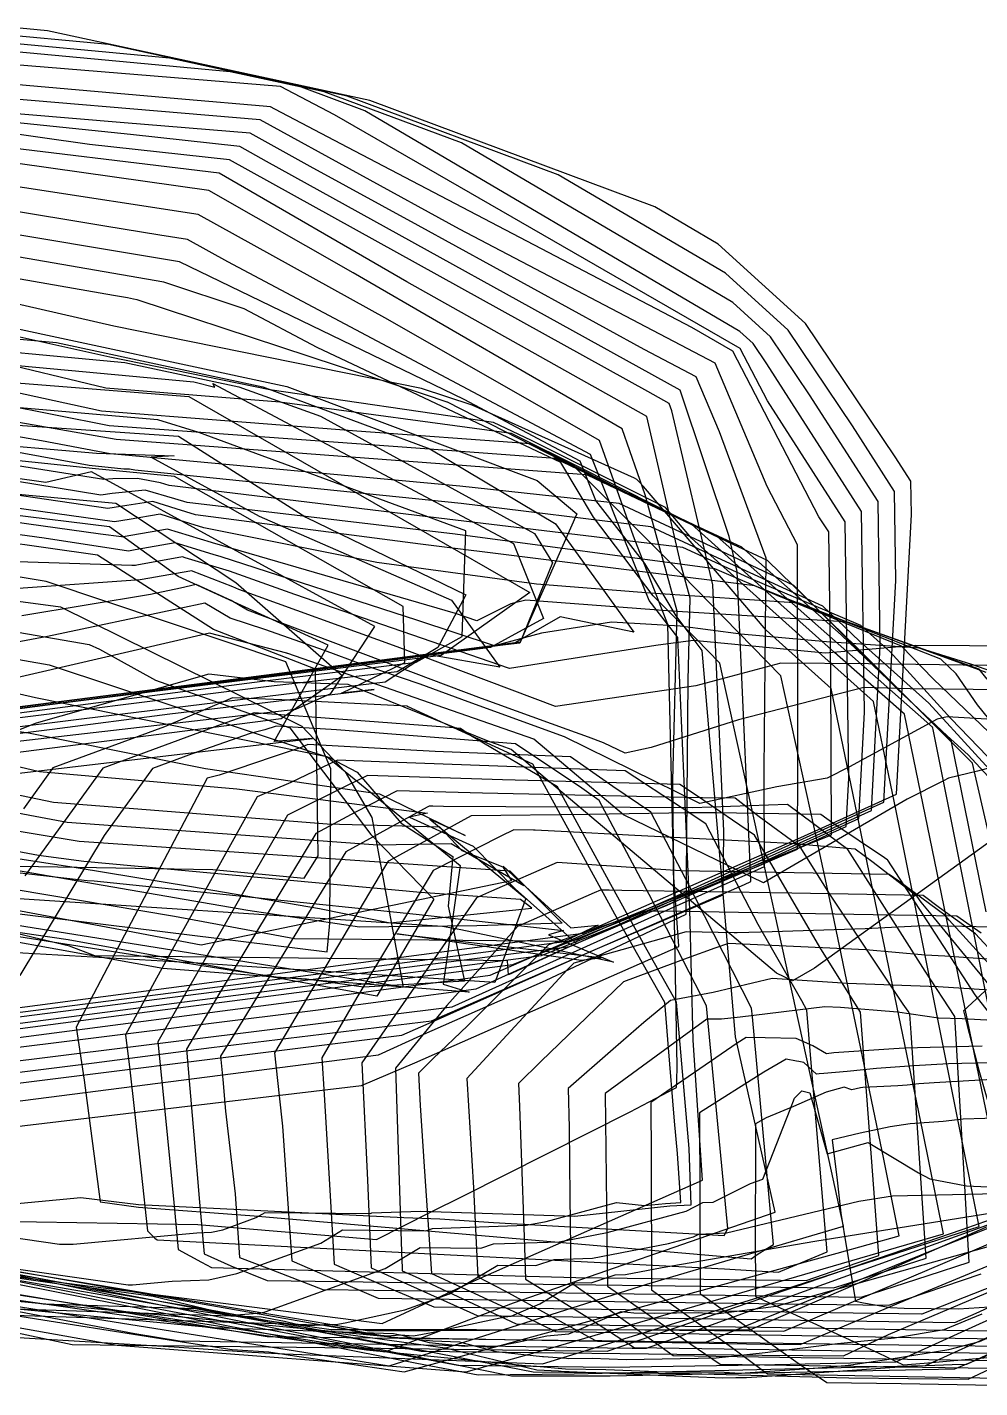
# Model space of a CAD drawing. Extents: x 0 to 174, y 0 to 36.
# Drawn here: x 111.51 to 135.72, y 0.19 to 34.74 of the extents above; entities that cross this region are included whole.
import ezdxf

# ---------------------------------------------------------------- set-up
doc = ezdxf.new("R2010")
doc.units = 0
doc.layers.get('0').update_dxf_attribs({"color": 1, "linetype": 'CONTINUOUS'})

msp = doc.modelspace()

# ---------------------------------------------------------------- linework, layer by layer
at = {"color": 4}
for points in [[(101.889, 8.52231, 195.2), (118.327, 10.6259, 195.2), (125.481, 11.567, 195.2), (128.188, 12.7571, 195.2), (133.28, 15.0578, 195.2), (133.58, 20.6944, 195.2), (133.547, 22.953, 195.2), (132.478, 24.6171, 195.2), (130.843, 27.047, 195.2), (129.254, 28.4903, 195.2), (125, 30.9916, 195.2), (119.638, 32.9905, 195.2), (113.575, 34.3015, 195.2), (110.473, 34.5921, 195.2)], [(111.004, 9.80703, 198.4), (125.636, 11.7316, 198.4), (131.172, 14.1655, 198.4), (133.599, 15.2622, 198.4), (133.977, 22.3678, 198.4), (133.965, 23.21, 198.4), (133.566, 23.8305, 198.4), (131.286, 27.218, 198.4), (129.071, 29.2301, 198.4), (127.457, 30.179, 198.4), (120.216, 32.8784, 198.4), (112.028, 34.6489, 198.4), (111.056, 34.74, 198.4)], [(101.563, 8.36236, 192), (123.938, 11.2259, 192), (124.44, 11.2877, 192), (125.302, 11.3996, 192), (125.434, 11.4524, 192), (132.962, 14.8533, 192), (133.183, 19.0211, 192), (133.129, 22.696, 192), (131.39, 25.4036, 192), (130.399, 26.8759, 192), (129.436, 27.7505, 192), (122.542, 31.8043, 192), (119.06, 33.1026, 192), (115.122, 33.9541, 192), (109.89, 34.4442, 192)], [(103.753, 8.46464, 188.8), (124.577, 11.1709, 188.8), (127.768, 12.4466, 188.8), (132.643, 14.6489, 188.8), (132.786, 17.3477, 188.8), (132.711, 22.439, 188.8), (130.302, 26.1901, 188.8), (129.956, 26.7049, 188.8), (129.619, 27.0107, 188.8), (120.085, 32.6169, 188.8), (118.481, 33.2146, 188.8), (116.669, 33.6067, 188.8), (109.307, 34.2963, 188.8)], [(100.402, 7.87228, 185.6), (113.646, 9.6157, 185.6), (123.852, 10.9421, 185.6), (130.102, 13.4409, 185.6), (132.324, 14.4445, 185.6), (132.389, 15.6744, 185.6), (132.294, 22.182, 185.6), (130.322, 25.2528, 185.6), (129.628, 26.5819, 185.6), (119.321, 32.5169, 185.6), (117.95, 33.2345, 185.6), (110.172, 33.8653, 185.6)], [(110.897, 9.03622, 182.4), (118.549, 10.0349, 182.4), (123.27, 10.6659, 182.4), (125.68, 11.7147, 182.4), (130.598, 13.6908, 182.4), (131.947, 14.2315, 182.4), (131.929, 18.3173, 182.4), (131.876, 21.925, 182.4), (131.628, 22.3108, 182.4), (129.436, 26.5146, 182.4), (128.396, 27.1131, 182.4), (119.659, 31.6887, 182.4), (117.804, 32.6612, 182.4), (117.693, 32.7223, 182.4), (117.507, 32.7381, 182.4), (115.535, 32.9083, 182.4), (108.488, 33.5202, 182.4)], [(74.1738, 11.1172, 166.4), (85.758, 6.28661, 166.4), (87.6983, 5.44769, 166.4), (94.6303, 5.49238, 166.4), (95.9919, 5.50206, 166.4), (107.371, 6.9689, 166.4), (120.434, 8.64447, 166.4), (121.508, 9.14054, 166.4), (124.684, 10.5317, 166.4), (128.256, 12.2153, 166.4), (128.305, 18.1632, 166.4), (128.356, 20.2441, 166.4), (128.138, 21.0399, 166.4), (127.254, 24.8513, 166.4), (121.156, 28.2702, 166.4), (116.39, 31.036, 166.4), (109.795, 31.8315, 166.4), (106.528, 32.2835, 166.4), (104.601, 32.7815, 166.4), (103.041, 33.208, 166.4), (102.173, 32.8245, 166.4), (94.8428, 29.3686, 166.4), (90.2849, 27.068, 166.4), (83.3602, 23.9138, 166.4)], [(84.3457, 5.82067, 163.2), (87.443, 4.72563, 163.2), (89.7252, 4.81501, 163.2), (96.652, 5.06956, 163.2), (102.531, 5.79409, 163.2), (120.002, 7.8626, 163.2), (121.36, 8.44631, 163.2), (128.071, 11.397, 163.2), (128.07, 11.4125, 163.2), (127.939, 13.145, 163.2), (127.918, 15.608, 163.2), (128.023, 19.9081, 163.2), (127.213, 22.8674, 163.2), (126.626, 24.5445, 163.2), (119.793, 28.5051, 163.2), (116.123, 30.5935, 163.2), (109.645, 31.504, 163.2), (106.162, 32.0449, 163.2), (104.448, 32.4706, 163.2), (102.662, 32.9083, 163.2), (97.0831, 30.2498, 163.2), (94.4502, 28.8936, 163.2), (89.3531, 26.4082, 163.2), (82.6108, 23.8603, 163.2)], [(107.313, 7.99868, 176), (113.996, 8.82813, 176), (122.308, 9.86758, 176), (125.133, 11.1332, 176), (127.462, 12.1845, 176), (130.248, 13.4294, 176), (130.238, 15.877, 176), (130.285, 21.2582, 176), (129.099, 24.462, 176), (128.507, 25.8655, 176), (127.19, 26.5559, 176), (121.442, 29.7062, 176), (118.703, 31.2004, 176), (117.172, 32.0469, 176), (113.978, 32.3136, 176), (107.708, 32.8407, 176)], [(110.47, 8.73463, 179.2), (118.834, 9.78385, 179.2), (122.919, 10.323, 179.2), (125.247, 11.3826, 179.2), (131.081, 13.8672, 179.2), (131.09, 16.0531, 179.2), (131.087, 21.5974, 179.2), (130.309, 23.0746, 179.2), (128.987, 26.2053, 179.2), (122.497, 29.6086, 179.2), (117.432, 32.3846, 179.2), (108.993, 33.1011, 179.2)], [(103.518, 7.23599, 172.8), (113.212, 8.44355, 172.8), (116.19, 8.83123, 172.8), (121.783, 9.51229, 172.8), (122.906, 9.99697, 172.8), (129.018, 12.659, 172.8), (129.733, 12.9714, 172.8), (129.894, 13.0441, 172.8), (129.882, 13.487, 172.8), (129.639, 18.988, 172.8), (129.554, 20.9196, 172.8), (129.343, 21.8112, 172.8), (128.1, 25.5251, 172.8), (117.591, 31.3333, 172.8), (116.911, 31.7097, 172.8), (114.136, 32.0154, 172.8), (107.336, 32.7153, 172.8)], [(108.428, 7.56791, 169.6), (121.031, 9.14151, 169.6), (121.856, 9.5113, 169.6), (122.73, 9.8977, 169.6), (125.825, 11.2674, 169.6), (129.198, 12.712, 169.6), (129.21, 14.3226, 169.6), (128.936, 20.5817, 169.6), (127.889, 24.9976, 169.6), (127.825, 25.1887, 169.6), (127.284, 25.4876, 169.6), (116.65, 31.3729, 169.6), (113.097, 31.7643, 169.6), (106.997, 32.6257, 169.6)], [(108.661, 4.45716, 160), (115.847, 4.33667, 160), (120.385, 3.95852, 160), (121.757, 4.65318, 160), (122.593, 5.06452, 160), (126.831, 7.19506, 160), (127.633, 7.62295, 160), (128.007, 7.8162, 160), (128.018, 7.99409, 160), (128.026, 8.35294, 160), (127.924, 13.8896, 160), (127.787, 19.5728, 160), (126.918, 21.8147, 160), (126.053, 24.2462, 160), (120.671, 27.3143, 160), (115.851, 29.9865, 160), (107.019, 31.342, 160)], [(109.525, 3.22964, 156.8), (120.531, 1.82076, 156.8), (122.869, 2.90858, 156.8), (128.671, 5.46509, 156.8), (128.429, 9.01569, 156.8), (128.345, 12.3364, 156.8), (128.04, 19.2409, 156.8), (127.311, 20.1817, 156.8), (126.571, 22.023, 156.8), (125.827, 23.8881, 156.8), (116.608, 28.786, 156.8), (115.586, 29.3529, 156.8), (114.884, 29.4605, 156.8), (113.484, 29.6915, 156.8), (105.365, 31.0319, 156.8)], [(102.692, 3.3688, 147.2), (115.227, 1.39082, 147.2), (116.721, 1.16639, 147.2), (117.648, 1.10425, 147.2), (118.302, 1.00554, 147.2), (118.656, 0.954338, 147.2), (121.085, 0.592051, 147.2), (132.093, 3.60752, 147.2), (133.667, 4.04904, 147.2), (133.274, 5.99286, 147.2), (131.93, 12.4734, 147.2), (131.496, 14.4594, 147.2), (130.657, 18.2713, 147.2), (127.776, 21.2123, 147.2), (125.433, 23.5588, 147.2), (122.189, 25.217, 147.2), (122.179, 25.2223, 147.2), (121.607, 25.41, 147.2), (114.304, 27.8157, 147.2), (114.213, 27.8342, 147.2), (114.058, 27.8697, 147.2), (113.701, 27.9249, 147.2), (103.866, 29.6441, 147.2)], [(107.311, 3.17225, 153.6), (120.599, 1.10215, 153.6), (123.866, 2.34857, 153.6), (130.516, 4.65295, 153.6), (129.511, 9.09974, 153.6), (128.66, 18.9155, 153.6), (127.996, 19.7892, 153.6), (127.2, 21.1218, 153.6), (125.958, 22.7231, 153.6), (125.558, 23.7198, 153.6), (122.616, 25.2901, 153.6), (115.381, 28.7805, 153.6), (109.837, 29.7039, 153.6)], [(111.124, 2.27966, 150.4), (120.708, 0.749551, 150.4), (127.257, 2.82603, 150.4), (132.254, 4.299, 150.4), (131.832, 6.22936, 150.4), (129.113, 18.5943, 150.4), (128.507, 19.2127, 150.4), (127.418, 20.3033, 150.4), (125.901, 22.2982, 150.4), (125.073, 23.684, 150.4), (118.876, 26.606, 150.4), (117.024, 27.5925, 150.4), (114.984, 28.262, 150.4), (107.39, 29.5783, 150.4)], [(109.44, 1.57934, 140.8), (115.244, 1.23034, 140.8), (117.218, 1.09936, 140.8), (118.05, 1.05093, 140.8), (124.605, 0.800818, 140.8), (130.497, 2.60668, 140.8), (135.698, 4.29036, 140.8), (134.255, 11.55, 140.8), (133.589, 14.8374, 140.8), (133.013, 17.6201, 140.8), (128.386, 21.7687, 140.8), (127.727, 22.5416, 140.8), (124.327, 24.247, 140.8), (123.355, 24.7049, 140.8), (117.673, 25.5342, 140.8), (113.608, 26.3582, 140.8), (105.29, 28.2105, 140.8)], [(106.575, 2.55792, 144), (113.794, 1.27087, 144), (122.662, 0.597781, 144), (124.751, 1.18265, 144), (134.794, 4.10132, 144), (134.268, 6.6994, 144), (131.94, 17.9464, 144), (130.29, 19.426, 144), (127.174, 23.0814, 144), (127.046, 23.2119, 144), (127.003, 23.2552, 144), (126.943, 23.2859, 144), (122.814, 25.1436, 144), (121.531, 25.5661, 144), (113.714, 27.1489, 144), (110.014, 27.9958, 144)], [(135.875, 12.273, 131.2), (134.986, 16.6327, 131.2), (132.189, 19.3084, 131.2), (129.668, 21.5399, 131.2), (128.464, 22.0962, 131.2), (124.928, 23.7852, 131.2), (121.158, 24.0718, 131.2), (113.593, 24.6183, 131.2), (110.866, 25.1597, 131.2), (104.526, 26.5343, 131.2), (103.379, 26.9543, 131.2), (103.035, 27.0946, 131.2), (102.832, 26.9963, 131.2), (102.269, 26.7523, 131.2), (99.3649, 26.5923, 131.2), (95.7378, 26.3656, 131.2), (94.9255, 26.6967, 131.2), (94.6146, 26.8265, 131.2), (93.4638, 26.6125, 131.2), (93.3327, 26.5904, 131.2), (93.0163, 26.5273, 131.2), (92.7676, 26.4819, 131.2), (86.8035, 25.1828, 131.2), (70.7049, 22.6095, 131.2)], [(136.287, 5.25297, 137.6), (133.805, 17.2919, 137.6), (132.025, 18.8644, 137.6), (130.501, 20.2226, 137.6), (128.389, 22.12, 137.6), (125.67, 23.502, 137.6), (123.818, 24.4237, 137.6), (117.933, 25.2189, 137.6), (113.507, 25.5732, 137.6), (107.453, 27.0296, 137.6)], [(137.491, 7.50568, 128), (135.532, 16.0552, 128), (132.572, 19.0094, 128), (130.319, 21.1976, 128), (129.446, 21.606, 128), (125.765, 23.3566, 128), (125.744, 23.3661, 128), (125.742, 23.3674, 128), (125.712, 23.3696, 128), (113.771, 24.2692, 128), (111.298, 24.7021, 128), (104.319, 26.0941, 128), (103.199, 26.554, 128), (102.871, 26.7026, 128), (102.674, 26.5849, 128), (102.057, 26.2775, 128), (98.1156, 26.0428, 128), (94.6811, 25.9311, 128), (94.1484, 26.0896, 128), (93.5693, 26.3206, 128), (92.8326, 26.1608, 128), (92.3143, 26.0479, 128), (90.1845, 25.584, 128), (84.9307, 24.7442, 128)], [(136.128, 15.4902, 124.8), (135.419, 16.2674, 124.8), (134.887, 16.7424, 124.8), (133.636, 17.9266, 124.8), (130.988, 20.567, 124.8), (129.142, 21.4352, 124.8), (126.549, 22.647, 124.8), (122.507, 23.0862, 124.8), (113.904, 23.8785, 124.8), (113.617, 23.9087, 124.8), (111.877, 24.2405, 124.8), (104.144, 25.5871, 124.8), (102.752, 26.2076, 124.8), (102.686, 26.235, 124.8), (102.64, 26.2153, 124.8), (101.873, 25.7726, 124.8), (95.6444, 25.5794, 124.8), (93.6341, 25.4496, 124.8), (92.9151, 25.66, 124.8), (92.5556, 25.8265, 124.8), (91.7988, 25.6743, 124.8), (91.2862, 25.5535, 124.8), (84.3045, 24.3777, 124.8)], [(99.6143, 4.35041, 134.4), (112.013, 1.99528, 134.4), (114.243, 1.57169, 134.4), (115.382, 1.3816, 134.4), (126.253, 1.2094, 134.4), (126.883, 1.19957, 134.4), (127.248, 1.19424, 134.4), (127.918, 1.43763, 134.4), (136.972, 4.70617, 134.4), (134.528, 16.9097, 134.4), (134.522, 16.9395, 134.4), (134.517, 16.9631, 134.4), (130.449, 20.5559, 134.4), (129.032, 21.8197, 134.4), (126.993, 22.7926, 134.4), (124.301, 24.1631, 134.4), (119.89, 24.4817, 134.4), (113.401, 24.9908, 134.4), (110.243, 25.6734, 134.4)], [(136.771, 15.0041, 121.6), (134.424, 17.5784, 121.6), (132.662, 19.1518, 121.6), (131.727, 20.0362, 121.6), (129.159, 21.2115, 121.6), (127.36, 22.0556, 121.6), (122.535, 22.645, 121.6), (114.241, 23.4933, 121.6), (114.109, 23.5181, 121.6), (113.964, 23.5171, 121.6), (113.083, 23.6094, 121.6), (108.925, 24.3703, 121.6)], [(136.379, 15.7365, 118.4), (134.983, 17.185, 118.4), (133.429, 18.8895, 118.4), (132.694, 19.5458, 118.4), (129.843, 20.7618, 118.4), (128.172, 21.5273, 118.4), (122.181, 22.2516, 118.4), (115.115, 23.1068, 118.4), (114.899, 23.1691, 118.4), (114.316, 23.2782, 118.4), (113.685, 23.2738, 118.4), (113.455, 23.2524, 118.4), (109.009, 23.9553, 118.4)], [(135.877, 18.3581, 105.6), (132.389, 19.6271, 105.6), (132.342, 19.6333, 105.6), (132.269, 19.6376, 105.6), (127.889, 19.9148, 105.6), (124.181, 20.1874, 105.6), (123.797, 20.0947, 105.6), (122.934, 19.6695, 105.6), (122.391, 19.8485, 105.6), (116.22, 21.6438, 105.6), (116.195, 21.6515, 105.6), (115.078, 21.991, 105.6), (113.949, 21.8025, 105.6), (113.907, 21.7952, 105.6), (113.371, 21.8685, 105.6), (103.11, 23.3009, 105.6)], [(135.954, 16.8307, 115.2), (134.527, 18.1896, 115.2), (133.726, 19.0209, 115.2), (130.565, 20.3083, 115.2), (128.983, 20.9866, 115.2), (122.386, 21.8673, 115.2), (115.576, 22.6677, 115.2), (115.265, 22.7676, 115.2), (114.507, 22.9857, 115.2), (113.665, 22.9033, 115.2), (113.381, 22.8595, 115.2), (111.215, 23.2162, 115.2)], [(135.901, 18.184, 108.8), (135.699, 18.4347, 108.8), (132.283, 19.6614, 108.8), (131.122, 20.1166, 108.8), (127.34, 20.3718, 108.8), (124.451, 20.5983, 108.8), (120.397, 21.1432, 108.8), (116.002, 22.025, 108.8), (115.286, 22.2467, 108.8), (114.89, 22.3712, 108.8), (114.099, 22.2435, 108.8), (113.73, 22.1832, 108.8), (108.2, 22.9467, 108.8)], [(137.196, 15.6273, 112), (135.659, 17.5351, 112), (135.111, 18.3232, 112), (134.723, 18.6929, 112), (131.245, 20.0515, 112), (130.002, 20.555, 112), (121.507, 21.6091, 112), (115.788, 22.3542, 112), (115.299, 22.5077, 112), (114.699, 22.7, 112), (114.043, 22.5985, 112), (113.555, 22.5189, 112), (109.509, 23.1112, 112)], [(135.892, 18.5351, 96), (132.89, 18.5756, 96), (130.66, 18.592, 96), (128.504, 18.015, 96), (124.936, 17.488, 96), (120.907, 19.0039, 96), (116.886, 20.4592, 96), (116.733, 20.5281, 96), (115.681, 20.9339, 96), (115.645, 20.9262, 96), (114.435, 20.7183, 96), (114.38, 20.7113, 96), (111.287, 20.4893, 96), (104.148, 21.7931, 96), (102.56, 22.161, 96), (101.491, 22.4767, 96), (101.37, 22.5157, 96), (100.392, 22.1897, 96), (100.214, 22.1321, 96), (91.2163, 21.4335, 96), (90.5874, 21.387, 96), (90.461, 21.3779, 96), (87.4724, 21.2105, 96), (84.2463, 20.9464, 96)], [(138.153, 17.6343, 102.4), (135.517, 18.5581, 102.4), (134.181, 18.9701, 102.4), (131.822, 19.1313, 102.4), (129.645, 19.3291, 102.4), (128.104, 19.5315, 102.4), (126.358, 19.6336, 102.4), (124.576, 19.3515, 102.4), (123.388, 19.0277, 102.4), (121.412, 19.6868, 102.4), (116.436, 21.294, 102.4), (116.239, 21.352, 102.4), (115.267, 21.6429, 102.4), (114.257, 21.4696, 102.4), (114.083, 21.4377, 102.4), (111.941, 21.7626, 102.4), (110.448, 21.9717, 102.4)], [(136.886, 19.0115, 99.2), (135.456, 19.0308, 99.2), (134.07, 19.041, 99.2), (131.784, 18.8434, 99.2), (128.429, 19.1674, 99.2), (127.48, 19.0421, 99.2), (123.765, 18.4594, 99.2), (118.308, 20.339, 99.2), (116.654, 20.9301, 99.2), (115.525, 21.2689, 99.2), (115.458, 21.2942, 99.2), (114.294, 21.0804, 99.2), (114.259, 21.0744, 99.2), (114.169, 21.0684, 99.2), (111.261, 21.1673, 99.2)], [(80.4456, 15.0114, 150.4), (87.1763, 16.4962, 150.4), (91.1949, 17.1725, 150.4), (95.0971, 18.2699, 150.4), (101.037, 20.6901, 150.4), (102.524, 20.9517, 150.4), (102.582, 20.9475, 150.4), (105.73, 20.3347, 150.4), (113.088, 19.0638, 150.4), (113.348, 18.9504, 150.4), (114.774, 18.1578, 150.4), (118.184, 16.9464, 150.4), (120.243, 14.244, 150.4), (121.839, 12.5995, 150.4), (120.39, 10.1357, 150.4), (112.551, 11.5621, 150.4), (104.769, 12.7018, 150.4), (99.0743, 13.5089, 150.4), (94.3907, 12.8023, 150.4), (90.9267, 12.1639, 150.4), (83.3778, 10.7682, 150.4)], [(83.3963, 15.8062, 147.2), (85.6307, 16.3134, 147.2), (90.1721, 17.6811, 147.2), (101.576, 20.5227, 147.2), (101.943, 20.2863, 147.2), (102.315, 20.2579, 147.2), (112.069, 18.5524, 147.2), (118.632, 16.3739, 147.2), (119.184, 16.1925, 147.2), (119.891, 15.8265, 147.2), (121.009, 14.5259, 147.2), (122.324, 13.6816, 147.2), (122.204, 12.4193, 147.2), (122.62, 10.5176, 147.2), (120.054, 10.3645, 147.2), (119.701, 10.4156, 147.2), (118.61, 10.5688, 147.2), (117.84, 10.6138, 147.2), (116.703, 10.7892, 147.2), (104.175, 12.766, 147.2), (103.27, 12.9088, 147.2), (98.2637, 13.3553, 147.2), (86.0397, 11.3129, 147.2), (76.3168, 9.83694, 147.2)], [(137.39, 16.3176, 86.4), (135.653, 15.8503, 86.4), (134.924, 15.6718, 86.4), (134.792, 15.5999, 86.4), (133.869, 15.1357, 86.4), (130.223, 13.0107, 86.4), (126.664, 14.7407, 86.4), (124.382, 16.6651, 86.4), (118.133, 18.8353, 86.4), (118.119, 18.8402, 86.4), (118.107, 18.8418, 86.4), (116.145, 19.3516, 86.4), (110.752, 18.1113, 86.4), (110.16, 17.9431, 86.4), (108.957, 18.3484, 86.4), (101.959, 20.4874, 86.4), (101.343, 20.4398, 86.4), (100.557, 20.2812, 86.4), (99.6072, 20.1617, 86.4), (92.502, 18.7922, 86.4), (89.5081, 18.0792, 86.4), (87.2632, 18.5791, 86.4), (84.9998, 18.8137, 86.4), (81.8134, 19.2039, 86.4)], [(142.587, 17.7604, 92.8), (135.55, 17.9186, 92.8), (133.947, 17.9385, 92.8), (132.769, 17.9764, 92.8), (129.584, 17.1511, 92.8), (127.361, 16.4476, 92.8), (126.701, 16.3025, 92.8), (126.157, 16.5717, 92.8), (125.77, 16.7122, 92.8), (125.232, 16.9073, 92.8), (123.056, 17.6976, 92.8), (117.11, 19.9345, 92.8), (116.695, 20.1803, 92.8), (115.807, 20.5848, 92.8), (115.405, 20.4956, 92.8), (114.646, 20.3362, 92.8), (111.374, 19.7891, 92.8)], [(144.516, 16.6611, 89.6), (134.884, 17.2313, 89.6), (134.629, 17.1688, 89.6), (132.405, 15.9583, 89.6), (131.841, 15.6745, 89.6), (130.558, 15.4543, 89.6), (128.599, 15.0237, 89.6), (125.162, 16.7247, 89.6), (122.716, 17.6128, 89.6), (121.499, 18.0547, 89.6), (120.022, 18.5562, 89.6), (119.064, 18.9117, 89.6), (117.551, 19.4443, 89.6), (116.665, 19.7341, 89.6), (116.024, 20.1176, 89.6), (115.389, 19.9822, 89.6), (112.03, 19.2683, 89.6), (110.616, 19.0054, 89.6)], [(76.9173, 14.4394, 144), (85.5607, 16.0182, 144), (86.7109, 16.2466, 144), (87.7935, 16.4777, 144), (89.1996, 16.7932, 144), (91.142, 17.3135, 144), (93.8107, 18.0451, 144), (99.1306, 19.2099, 144), (101.534, 19.3202, 144), (103.625, 19.4364, 144), (107.906, 18.5939, 144), (111.725, 17.721, 144), (119.121, 16.2247, 144), (122.511, 13.4563, 144), (122.077, 10.4397, 144), (122.739, 10.2328, 144), (114.959, 10.8355, 144), (108.199, 12.0555, 144), (105.415, 12.4784, 144), (105.032, 12.581, 144), (104.269, 12.7059, 144), (99.0574, 13.5011, 144), (89.3036, 12.1716, 144), (72.2104, 9.86627, 144)], [(137.258, 14.9873, 83.2), (131.516, 10.8481, 83.2), (130.954, 10.5204, 83.2), (130.55, 10.7169, 83.2), (123.808, 16.4026, 83.2), (123.575, 16.4835, 83.2), (123.268, 16.5953, 83.2), (119.666, 18.0487, 83.2), (117.788, 18.1203, 83.2), (116.124, 18.3156, 83.2), (111.737, 17.0695, 83.2), (110.13, 16.4366, 83.2), (109.607, 16.4718, 83.2), (109.22, 16.5037, 83.2), (108.673, 16.8502, 83.2), (107.659, 17.2333, 83.2), (101.844, 19.4032, 83.2), (100.646, 19.25, 83.2), (99.2056, 19.1575, 83.2), (94.6784, 18.0549, 83.2), (89.2681, 16.2862, 83.2), (85.029, 17.3952, 83.2), (81.3806, 18.2078, 83.2)], [(79.7692, 14.6745, 140.8), (87.9, 16.1597, 140.8), (90.2181, 16.6211, 140.8), (92.5231, 17.1132, 140.8), (95.3133, 17.7355, 140.8), (99.3594, 18.1722, 140.8), (100.827, 18.3203, 140.8), (111.547, 16.8211, 140.8), (116.042, 15.9143, 140.8), (120.465, 15.275, 140.8), (122.641, 14.2143, 140.8), (121.737, 14.6275, 140.8), (124.178, 12.613, 140.8), (123.394, 10.4828, 140.8), (118.444, 10.8003, 140.8), (117.841, 10.8368, 140.8), (115.844, 10.9691, 140.8), (110.5, 11.2789, 140.8), (109.554, 11.5893, 140.8), (104.706, 12.7475, 140.8), (99.2987, 13.7453, 140.8), (88.5714, 12.5746, 140.8), (77.0712, 11.3407, 140.8)], [(107.844, 3.69652, 80), (114.075, 2.80408, 80), (114.187, 2.80179, 80), (115.197, 2.89438, 80), (116.124, 2.93601, 80), (116.838, 3.09666, 80), (118.967, 3.86629, 80), (119.525, 4.19978, 80), (121.637, 4.18042, 80), (121.812, 4.23667, 80), (124.187, 4.31789, 80), (124.698, 4.41536, 80), (126.485, 4.89657, 80), (127.196, 4.81636, 80), (127.727, 4.87401, 80), (128.121, 4.89983, 80), (128.032, 6.14334, 80), (127.957, 6.96463, 80), (127.795, 8.92851, 80), (127.734, 9.67521, 80), (127.714, 9.97356, 80), (127.39, 10.5376, 80), (126.44, 12.2192, 80), (124.355, 16.0243, 80), (121.174, 17.4946, 80), (121.172, 17.4955, 80), (121.167, 17.4958, 80), (117.982, 17.661, 80), (116.727, 17.708, 80), (114.997, 16.9775, 80), (112.163, 15.9322, 80), (111.413, 14.8945, 80)], [(105.102, 17.4342, 137.6), (111.825, 15.8382, 137.6), (116.838, 15.4005, 137.6), (121.678, 14.7791, 137.6), (121.224, 14.6796, 137.6), (122.84, 13.9465, 137.6), (123.91, 12.8633, 137.6), (125.469, 11.4734, 137.6), (123.741, 10.6779, 137.6), (123.717, 11.0344, 137.6), (120.619, 11.0755, 137.6), (113.226, 11.1558, 137.6), (112.587, 11.4042, 137.6), (102.822, 13.7359, 137.6)], [(108.895, 4.33304, 76.8), (112.329, 3.8411, 76.8), (112.679, 3.83399, 76.8), (115.82, 4.12197, 76.8), (116.192, 4.13866, 76.8), (116.478, 4.20307, 76.8), (117.331, 4.51163, 76.8), (117.555, 4.64533, 76.8), (120.237, 4.62074, 76.8), (120.268, 4.63054, 76.8), (121.5, 4.67269, 76.8), (125.423, 4.55109, 76.8), (127.837, 4.8134, 76.8), (128.382, 4.83246, 76.8), (128.329, 6.26802, 76.8), (128.012, 9.98194, 76.8), (127.26, 11.3003, 76.8), (126.342, 12.9687, 76.8), (124.981, 15.4489, 76.8), (122.776, 16.7504, 76.8), (122.519, 16.9321, 76.8), (122.239, 16.9562, 76.8), (117.278, 17.3277, 76.8), (116.441, 17.0356, 76.8), (113.428, 15.9242, 76.8), (111.454, 13.1938, 76.8)], [(111.17, 4.86619, 73.6), (112.869, 5.02194, 73.6), (114.339, 4.84629, 73.6), (121.079, 4.51632, 73.6), (121.996, 4.48261, 73.6), (123.356, 4.39041, 73.6), (129.22, 4.05581, 73.6), (129.314, 4.23559, 73.6), (128.792, 9.70855, 73.6), (128.775, 9.89101, 73.6), (127.314, 12.7146, 73.6), (126.04, 15.1041, 73.6), (125.605, 15.4173, 73.6), (123.92, 16.5421, 73.6), (119.372, 16.9025, 73.6), (117.834, 16.9926, 73.6), (117.544, 16.8943, 73.6), (117.177, 16.8031, 73.6), (115.704, 16.2893, 73.6), (114.693, 15.9162, 73.6), (113.463, 14.2153, 73.6), (111.322, 10.6623, 73.6)], [(136.087, 9.54692, 54.4), (135.595, 10.1725, 54.4), (133.377, 13.5916, 54.4), (133.366, 13.5999, 54.4), (133.33, 13.6258, 54.4), (133.293, 13.651, 54.4), (131.98, 14.5297, 54.4), (131.675, 14.7483, 54.4), (129.002, 14.7912, 54.4), (128.775, 14.7948, 54.4), (128.313, 14.7876, 54.4), (125.8, 14.7483, 54.4), (122.791, 14.7124, 54.4), (120.706, 13.5736, 54.4), (120.7, 13.57, 54.4), (120.686, 13.5629, 54.4), (120.682, 13.5604, 54.4), (120.615, 13.4511, 54.4), (117.795, 8.69777, 54.4), (117.915, 7.60193, 54.4), (117.996, 6.83607, 54.4), (118.161, 4.49972, 54.4), (118.232, 3.41065, 54.4), (119.718, 2.77309, 54.4), (120.431, 2.46619, 54.4), (129.437, 2.34342, 54.4), (133.408, 2.28708, 54.4), (135.746, 3.08279, 54.4)], [(136.42, 9.85777, 51.2), (134.565, 12.1177, 51.2), (134.225, 12.5261, 51.2), (134.123, 12.6657, 51.2), (133.004, 13.5259, 51.2), (132.551, 13.8681, 51.2), (130.89, 14.0116, 51.2), (130.233, 14.0449, 51.2), (126.792, 14.2196, 51.2), (125.24, 14.306, 51.2), (124.415, 14.352, 51.2), (124.372, 14.3526, 51.2), (123.872, 14.3607, 51.2), (123.547, 14.1943, 51.2), (121.828, 13.3232, 51.2), (119.882, 10.0997, 51.2), (118.993, 8.57065, 51.2), (119.054, 7.63592, 51.2), (119.165, 5.78203, 51.2), (119.258, 4.20284, 51.2), (119.306, 3.32577, 51.2), (120.817, 2.67749, 51.2), (121.844, 2.24556, 51.2), (126.714, 2.17515, 51.2), (134.233, 2.06647, 51.2), (134.248, 2.07178, 51.2), (137.153, 3.21422, 51.2)], [(136.141, 11.1465, 44.8), (135.609, 11.7206, 44.8), (134.695, 12.3821, 44.8), (134.275, 12.6951, 44.8), (130.937, 12.7487, 44.8), (126.617, 12.818, 44.8), (126.298, 12.8232, 44.8), (126.076, 12.8267, 44.8), (125.92, 12.7562, 44.8), (123.97, 11.9069, 44.8), (122.176, 9.90185, 44.8), (120.87, 8.30826, 44.8), (121.033, 3.38628, 44.8), (121.037, 3.2753, 44.8), (121.04, 3.16446, 44.8), (121.366, 3.01277, 44.8), (123.938, 1.81903, 44.8), (126.309, 1.78234, 44.8), (130.154, 1.72972, 44.8), (135.929, 1.63554, 44.8)], [(135.753, 11.731, 41.6), (135.134, 12.1684, 41.6), (133.006, 12.2026, 41.6), (129.583, 12.2575, 41.6), (128.12, 12.281, 41.6), (127.166, 12.2963, 41.6), (126.556, 12.0553, 41.6), (124.757, 11.4391, 41.6), (122.7, 9.38571, 41.6), (121.829, 8.54928, 41.6), (121.451, 8.17803, 41.6), (121.496, 7.35656, 41.6), (121.599, 5.80941, 41.6), (121.783, 3.08921, 41.6), (122.756, 2.64854, 41.6), (123.449, 2.32122, 41.6), (124.192, 1.98439, 41.6), (124.935, 1.61632, 41.6), (131.721, 1.50783, 41.6), (133.966, 1.47111, 41.6), (136.777, 1.42593, 41.6)], [(135.981, 11.8914, 38.4), (135.275, 11.9027, 38.4), (134.838, 11.9097, 38.4), (134.293, 11.9185, 38.4), (133.97, 11.9029, 38.4), (132.799, 11.8465, 38.4), (130.438, 11.7729, 38.4), (129.55, 11.7452, 38.4), (129.473, 11.7464, 38.4), (128.256, 11.766, 38.4), (125.773, 11.0775, 38.4), (125.399, 10.9736, 38.4), (125.234, 10.8024, 38.4), (122.682, 8.04787, 38.4), (122.849, 5.26583, 38.4), (122.961, 3.00417, 38.4), (123.645, 2.65557, 38.4), (125.932, 1.39758, 38.4), (126.115, 1.39466, 38.4), (126.607, 1.38646, 38.4), (134.246, 1.2689, 38.4), (137.625, 1.22789, 38.4)], [(136.857, 11.0101, 35.2), (134.829, 11.1476, 35.2), (134.329, 11.1744, 35.2), (132.818, 11.3101, 35.2), (129.334, 11.4736, 35.2), (128.981, 11.3571, 35.2), (128.281, 11.1029, 35.2), (126.666, 10.4989, 35.2), (124.561, 8.47804, 35.2), (123.994, 7.91894, 35.2), (124.021, 7.33039, 35.2), (124.062, 6.13787, 35.2), (124.141, 4.02019, 35.2), (124.17, 2.94703, 35.2), (125.708, 2.00997, 35.2), (126.929, 1.21513, 35.2), (130.935, 1.15065, 35.2), (138.472, 1.03013, 35.2)], [(137.4, 10.1964, 32), (134.656, 10.3724, 32), (132.35, 10.454, 32), (130.436, 10.5816, 32), (128.939, 10.2265, 32), (127.855, 10.0239, 32), (127.178, 9.46765, 32), (126.403, 8.78711, 32), (125.26, 7.78932, 32), (125.28, 6.79436, 32), (125.3, 5.03376, 32), (125.314, 3.75159, 32), (125.317, 2.87064, 32), (126.856, 1.7848, 32), (127.926, 1.01021, 32), (137.674, 0.854238, 32)], [(135.846, 10.2636, 80), (135.303, 9.76121, 80), (135.397, 9.38769, 80), (135.695, 8.25519, 80), (136.058, 6.99067, 80)], [(136.987, 9.46762, 28.8), (135.27, 9.56071, 28.8), (134.669, 9.57928, 28.8), (133.625, 9.73043, 28.8), (132.174, 9.84746, 28.8), (131.778, 9.86669, 28.8), (129.627, 9.59803, 28.8), (129.15, 9.54792, 28.8), (128.783, 9.5538, 28.8), (127.837, 8.86806, 28.8), (126.2, 7.66411, 28.8), (126.239, 4.11223, 28.8), (126.249, 3.34205, 28.8), (126.255, 2.76999, 28.8), (128.376, 1.29569, 28.8), (129.114, 0.792953, 28.8), (131.928, 0.752528, 28.8), (139.492, 0.638128, 28.8)], [(135.775, 8.86875, 25.6), (135.435, 8.85417, 25.6), (133.805, 8.81203, 25.6), (133.534, 8.79603, 25.6), (132.005, 8.69388, 25.6), (131.823, 8.67381, 25.6), (131.471, 8.87231, 25.6), (131.053, 9.06225, 25.6), (130.262, 9.07491, 25.6), (129.782, 9.08239, 25.6), (129.554, 8.93758, 25.6), (127.355, 7.43496, 25.6), (127.362, 6.02265, 25.6), (127.373, 2.67607, 25.6), (129.404, 1.21854, 25.6), (130.323, 0.545415, 25.6), (135.209, 0.455152, 25.6), (140.774, 0.359691, 25.6)], [(135.941, 8.44403, 22.4), (134.917, 8.41756, 22.4), (134.043, 8.36599, 22.4), (133.087, 8.30213, 22.4), (132.345, 8.21988, 22.4), (131.751, 8.17054, 22.4), (131.632, 8.16529, 22.4), (131.569, 8.1553, 22.4), (131.247, 8.44958, 22.4), (131.116, 8.47922, 22.4), (131.056, 8.48799, 22.4), (130.799, 8.53256, 22.4), (130.231, 8.20331, 22.4), (128.589, 7.17489, 22.4), (128.608, 2.9035, 22.4), (128.611, 2.58071, 22.4), (128.725, 2.49694, 22.4), (129.521, 1.93426, 22.4), (131.184, 0.75328, 22.4), (131.826, 0.326886, 22.4), (133.717, 0.295963, 22.4), (139.868, 0.190791, 22.4)], [(136.029, 8.02309, 19.2), (134.552, 7.93596, 19.2), (134.169, 7.91038, 19.2), (133.872, 7.87744, 19.2), (133.634, 7.85768, 19.2), (132.745, 7.81834, 19.2), (132.682, 7.80854, 19.2), (132.467, 7.75479, 19.2), (132.268, 7.8276, 19.2), (131.813, 7.7007, 19.2), (130.985, 7.32984, 19.2), (130.287, 7.04604, 19.2), (130.013, 6.88933, 19.2), (130.012, 6.01768, 19.2), (130.009, 4.19314, 19.2), (130.013, 2.50722, 19.2), (133.131, 1.07709, 19.2), (133.767, 0.772085, 19.2), (134.305, 0.819916, 19.2), (141.307, 1.44512, 19.2)], [(106.793, 3.06, 83.2), (111.913, 2.32668, 83.2), (115.784, 2.20174, 83.2), (116.56, 2.06428, 83.2), (116.628, 2.04612, 83.2), (116.715, 2.03682, 83.2), (117.362, 2.08404, 83.2), (117.38, 2.08259, 83.2), (117.404, 2.0871, 83.2), (117.557, 2.12014, 83.2), (120.603, 3.22095, 83.2), (121.495, 3.75423, 83.2), (123.037, 3.74009, 83.2), (123.357, 3.84279, 83.2), (125.029, 3.89997, 83.2), (126.25, 4.13316, 83.2), (128.255, 4.67287, 83.2), (128.681, 4.8943, 83.2), (128.937, 4.90516, 83.2), (129.885, 5.37775, 83.2), (130.201, 5.49147, 83.2), (130.896, 7.25947, 83.2), (131.011, 7.54698, 83.2), (131.193, 7.72913, 83.2), (131.398, 7.68444, 83.2), (131.838, 6.13558, 83.2), (132.881, 6.42263, 83.2), (134.16, 5.65178, 83.2), (134.445, 5.49916, 83.2), (135.38, 5.31803, 83.2), (142.789, 4.9679, 83.2)], [(52.7881, 6.1192, 115.2), (59.3457, 5.98493, 115.2), (62.7679, 5.74432, 115.2), (80.5392, 5.54559, 115.2), (82.2789, 5.53851, 115.2), (82.8813, 5.53631, 115.2), (84.2238, 5.59481, 115.2), (93.4404, 5.07195, 115.2), (95.7788, 4.8697, 115.2), (98.3579, 4.53327, 115.2), (103.598, 4.38652, 115.2), (104.692, 4.33246, 115.2), (110.412, 3.06716, 115.2), (113.894, 2.37599, 115.2), (122.451, 0.761479, 115.2), (126.272, 0.717859, 115.2), (130.129, 0.777793, 115.2), (133.581, 0.845946, 115.2), (138.002, 2.85352, 115.2)], [(51.1363, 2.63399, 128), (61.1958, 3.12263, 128), (73.4674, 3.73915, 128), (98.2152, 5.04589, 128), (98.9414, 5.02539, 128), (99.4052, 5.0027, 128), (99.7626, 4.90987, 128), (115.436, 2.20066, 128), (119.235, 1.67111, 128), (122.929, 1.6726, 128), (129.87, 1.66373, 128), (132.309, 2.70876, 128), (138.037, 5.21704, 128)], [(53.7326, 3.95315, 121.6), (64.3183, 4.39344, 121.6), (73.7038, 4.60223, 121.6), (81.3791, 5.05343, 121.6), (85.4766, 5.39065, 121.6), (91.4858, 5.2533, 121.6), (94.6508, 5.01558, 121.6), (96.5692, 4.94429, 121.6), (97.7133, 4.92101, 121.6), (98.2037, 4.93234, 121.6), (98.6771, 4.94331, 121.6), (99.6065, 4.7949, 121.6), (101.658, 4.6972, 121.6), (102.695, 4.64942, 121.6), (120.25, 1.57028, 121.6), (120.591, 1.51031, 121.6), (120.798, 1.46734, 121.6), (130.261, 1.2999, 121.6), (131.149, 1.28814, 121.6), (134.415, 2.65948, 121.6), (139.133, 4.62002, 121.6)], [(56.5937, 3.52894, 124.8), (72.4051, 4.63028, 124.8), (87.2206, 5.49529, 124.8), (91.2236, 5.34655, 124.8), (95.12, 5.26727, 124.8), (96.7902, 5.30583, 124.8), (98.4025, 5.34319, 124.8), (98.9927, 5.24895, 124.8), (100.545, 4.84571, 124.8), (104.8, 4.11028, 124.8), (106.544, 3.86717, 124.8), (111.143, 3.16425, 124.8), (113.957, 2.69929, 124.8), (117.204, 2.14165, 124.8), (120.202, 1.64066, 124.8), (126.327, 1.67379, 124.8), (130.732, 1.63034, 124.8), (135.23, 3.5453, 124.8), (138.59, 4.9816, 124.8)], [(57.9891, 4.65983, 118.4), (59.8879, 4.71714, 118.4), (63.5555, 4.82911, 118.4), (75.652, 5.12313, 118.4), (84.2505, 5.47804, 118.4), (87.0438, 5.2563, 118.4), (97.715, 4.67127, 118.4), (97.9801, 4.65722, 118.4), (98.7745, 4.63385, 118.4), (103.936, 4.4631, 118.4), (105.624, 4.16655, 118.4), (106.998, 3.88126, 118.4), (112.978, 2.75146, 118.4), (121.522, 1.11815, 118.4), (130.185, 1.0204, 118.4), (132.253, 1.00179, 118.4), (133.395, 1.54042, 118.4), (139.68, 4.20321, 118.4)], [(51.0001, 2.0221, 131.2), (76.1583, 3.35898, 131.2), (94.171, 4.27548, 131.2), (99.6195, 4.53865, 131.2), (113.564, 2.18045, 131.2), (117.608, 1.49542, 131.2), (125.002, 1.39843, 131.2), (128.729, 1.34093, 131.2), (134.54, 3.69487, 131.2), (137.458, 4.85239, 131.2)], [(106.232, 2.35341, 86.4), (117.461, 1.99098, 86.4), (118.051, 1.88646, 86.4), (118.328, 1.81207, 86.4), (118.687, 1.77395, 86.4), (119.179, 1.8099, 86.4), (119.351, 1.79563, 86.4), (119.593, 1.84011, 86.4), (121.106, 2.16637, 86.4), (122.239, 2.57562, 86.4), (123.465, 3.30868, 86.4), (124.438, 3.29976, 86.4), (124.901, 3.44892, 86.4), (125.87, 3.48204, 86.4), (127.803, 3.85097, 86.4), (128.438, 4.0219, 86.4), (128.573, 4.09202, 86.4), (129.275, 4.1218, 86.4), (132.642, 4.93031, 86.4), (133.5, 5.06217, 86.4), (136.168, 5.12356, 86.4)], [(58.3476, 1.69347, 137.6), (61.5628, 1.90122, 137.6), (95.5298, 4.08457, 137.6), (99.0675, 4.302, 137.6), (99.3499, 4.32259, 137.6), (99.6067, 4.34455, 137.6), (99.9226, 4.27019, 137.6), (100.529, 4.12652, 137.6), (110.34, 1.78402, 137.6), (112.656, 1.29308, 137.6), (120.495, 1.19708, 137.6), (123.586, 1.15603, 137.6), (126.243, 1.12075, 137.6), (135.269, 4.21424, 137.6), (136.418, 4.61418, 137.6)], [(110.632, 2.05476, 89.6), (119.137, 1.78023, 89.6), (119.542, 1.70865, 89.6), (120.028, 1.57801, 89.6), (120.658, 1.51107, 89.6), (120.996, 1.53576, 89.6), (121.322, 1.50867, 89.6), (121.781, 1.59313, 89.6), (123.644, 1.99466, 89.6), (123.806, 2.01045, 89.6), (123.882, 2.04123, 89.6), (124.532, 2.32337, 89.6), (125.435, 2.86312, 89.6), (125.838, 2.85943, 89.6), (126.446, 3.05504, 89.6), (126.712, 3.06412, 89.6), (127.646, 3.24249, 89.6), (131.523, 3.91501, 89.6), (136.23, 4.66821, 89.6)], [(103.035, 4.15799, 102.4), (112.319, 2.83375, 102.4), (116.164, 2.16919, 102.4), (118.407, 1.75457, 102.4), (119.36, 1.58282, 102.4), (122.134, 1.20349, 102.4), (124.461, 0.643231, 102.4), (125.006, 0.61938, 102.4), (125.079, 0.61394, 102.4), (129.189, 0.447681, 102.4), (129.513, 0.451649, 102.4), (129.785, 0.45195, 102.4), (130.436, 0.495335, 102.4), (133.916, 0.740691, 102.4), (135.01, 0.778925, 102.4), (135.388, 0.788862, 102.4), (136.255, 1.19904, 102.4)], [(103.457, 2.9374, 92.8), (116.222, 1.71769, 92.8), (120.814, 1.56947, 92.8), (121.032, 1.53083, 92.8), (121.728, 1.34395, 92.8), (122.629, 1.2482, 92.8), (122.812, 1.26162, 92.8), (123.294, 1.22171, 92.8), (123.97, 1.34615, 92.8), (124.717, 1.50703, 92.8), (125.274, 1.5615, 92.8), (125.538, 1.66768, 92.8), (126.605, 2.13116, 92.8), (126.923, 2.09472, 92.8), (127.456, 2.08483, 92.8), (128.563, 2.10153, 92.8), (129.006, 2.07179, 92.8), (130.538, 2.26694, 92.8), (137.742, 4.28227, 92.8)], [(105.363, 3.99246, 112), (121.407, 0.813187, 112), (122.973, 0.517279, 112), (125.41, 0.544625, 112), (134.332, 0.753918, 112), (136.272, 1.63585, 112)], [(102.449, 3.67893, 99.2), (120.129, 1.15713, 99.2), (124.168, 0.759616, 99.2), (124.45, 0.738295, 99.2), (125.19, 0.672293, 99.2), (126.21, 0.651438, 99.2), (127.733, 0.599041, 99.2), (129.224, 0.584964, 99.2), (129.628, 0.565762, 99.2), (131.518, 0.687996, 99.2), (131.895, 0.720382, 99.2), (132.291, 0.753152, 99.2), (132.442, 0.773152, 99.2), (133.463, 0.922567, 99.2), (134.927, 1.16185, 99.2), (135.708, 1.37032, 99.2), (136.449, 1.69528, 99.2)], [(102.309, 3.24419, 96), (121.813, 1.38061, 96), (122.491, 1.35872, 96), (122.523, 1.35301, 96), (123.429, 1.1099, 96), (124.6, 0.985329, 96), (124.629, 0.987483, 96), (125.215, 0.938883, 96), (125.255, 0.933202, 96), (125.863, 0.946376, 96), (126.73, 0.90535, 96), (129.014, 0.953973, 96), (130.258, 1.08796, 96), (132.101, 1.318, 96), (133.552, 1.45912, 96), (134.812, 1.66746, 96), (135.779, 2.07059, 96)], [(110.482, 3.20271, 108.8), (115.886, 2.09219, 108.8), (123.819, 0.495747, 108.8), (126.321, 0.49516, 108.8), (135.079, 0.675538, 108.8), (141.545, 3.33559, 108.8)], [(111.037, 3.11184, 105.6), (113.15, 2.7312, 105.6), (114.708, 2.5181, 105.6), (116.831, 2.00704, 105.6), (121.677, 1.1179, 105.6), (124.37, 0.597528, 105.6), (128.337, 0.551492, 105.6), (132.387, 0.447006, 105.6), (135.417, 0.412156, 105.6), (136.395, 0.86852, 105.6)]]:
    msp.add_polyline3d(points, dxfattribs=at)
for points in [[(124.025, 19.101, 192), (123.453, 19.0316, 192), (122.948, 18.9694, 192), (100.616, 16.1113, 192), (99.9928, 16.1134, 192), (96.447, 15.6699, 192), (93.6656, 16.9723, 192), (88.7968, 18.0477, 192), (91.714, 19.5175, 192), (91.8875, 19.84, 192), (93.4466, 20.6905, 192), (101.054, 24.9948, 192), (105.803, 27.8342, 192), (105.937, 27.3112, 192), (108.907, 26.6998, 192), (113.992, 26.2298, 192), (116.887, 25.6044, 192), (118.964, 24.8662, 192), (124.4, 21.8812, 192), (124.854, 21.1351, 192)], [(124.629, 19.7271, 188.8), (123.28, 18.9925, 188.8), (102.738, 16.3278, 188.8), (100.751, 16.0504, 188.8), (94.7434, 16.0732, 188.8), (88.7862, 18.8866, 188.8), (91.7636, 19.5472, 188.8), (94.5257, 21.0102, 188.8), (100.936, 24.6402, 188.8), (105.353, 27.5027, 188.8), (106.821, 26.7356, 188.8), (108.525, 26.4065, 188.8), (115.74, 25.7327, 188.8), (116.275, 25.5993, 188.8), (116.227, 25.6905, 188.8), (123.863, 21.6322, 188.8)], [(124.038, 19.1237, 198.4), (110.028, 17.3064, 198.4), (101.527, 16.2135, 198.4), (96.1721, 16.0289, 198.4), (96.7148, 15.6013, 198.4), (90.1397, 18.6614, 198.4), (89.6095, 17.2579, 198.4), (89.402, 18.687, 198.4), (91.9297, 20.4229, 198.4), (100.823, 25.4409, 198.4), (101.187, 25.6506, 198.4), (101.305, 25.6988, 198.4), (109.61, 27.3167, 198.4), (110.522, 27.2377, 198.4), (118.111, 25.6144, 198.4), (124.469, 23.2267, 198.4), (125.474, 22.3793, 198.4)], [(126.924, 19.376, 195.2), (125.049, 19.7713, 195.2), (123.858, 19.0782, 195.2), (117.343, 18.2473, 195.2), (101.04, 16.1598, 195.2), (98.0836, 16.0715, 195.2), (95.5601, 15.9177, 195.2), (93.7818, 16.9528, 195.2), (89.0994, 18.3674, 195.2), (90.3345, 18.4111, 195.2), (91.9086, 20.1315, 195.2), (97.1349, 23.0658, 195.2), (101.121, 25.3227, 195.2), (103.825, 26.595, 195.2), (109.27, 27.0022, 195.2), (112.252, 26.7316, 195.2), (117.499, 25.6094, 195.2), (121.742, 24.0315, 195.2), (124.954, 22.1212, 195.2), (124.937, 22.1303, 195.2)], [(114.829, 24.7666, 182.4), (107.705, 25.3855, 182.4), (105.826, 25.7828, 182.4), (103.296, 26.5903, 182.4), (100.217, 23.6473, 182.4), (99.0898, 23.0077, 182.4), (94.921, 20.7853, 182.4), (91.0183, 18.6932, 182.4), (90.863, 18.7072, 182.4), (88.9807, 17.1497, 182.4), (87.3163, 16.9671, 182.4), (91.6507, 15.7577, 182.4), (98.7377, 15.801, 182.4), (98.6818, 15.7525, 182.4), (109.869, 17.1436, 182.4), (117.482, 18.1372, 182.4), (121.396, 18.6204, 182.4), (122.562, 19.2688, 182.4), (122.656, 21.9517, 182.4), (115.867, 24.4494, 182.4)], [(91.7099, 19.2602, 185.6), (100.95, 24.3491, 185.6), (101.57, 24.6074, 185.6), (103.82, 25.644, 185.6), (107.382, 26.058, 185.6), (109.523, 25.8412, 185.6), (115.615, 25.3616, 185.6), (124.285, 20.3845, 185.6), (122.029, 18.7834, 185.6), (112.601, 17.598, 185.6), (99.5728, 15.8798, 185.6), (96.4911, 15.8954, 185.6), (94.1936, 15.5758, 185.6), (89.7247, 17.9198, 185.6), (87.3404, 17.9418, 185.6), (88.1463, 18.0917, 185.6)], [(89.0978, 17.1966, 179.2), (89.6669, 17.8044, 179.2), (96.8676, 21.5574, 179.2), (99.9542, 23.2211, 179.2), (104.846, 26.0173, 179.2), (106.342, 25.0722, 179.2), (108.29, 24.8367, 179.2), (115.355, 24.3545, 179.2), (118.586, 22.2945, 179.2), (122.657, 20.3298, 179.2), (121.944, 18.9906, 179.2), (120.913, 18.371, 179.2), (117.784, 18.0114, 179.2), (109.431, 16.9635, 179.2), (102.348, 16.0614, 179.2), (98.1649, 15.5205, 179.2), (93.4214, 15.5037, 179.2), (93.1102, 15.0237, 179.2)], [(88.0807, 16.3903, 169.6), (88.6178, 16.7329, 169.6), (84.1669, 16.3046, 169.6), (89.5963, 14.829, 169.6), (88.9116, 14.6229, 169.6), (93.9686, 14.7107, 169.6), (95.1242, 14.6763, 169.6), (107.37, 16.163, 169.6), (118.335, 17.4234, 169.6), (119.226, 17.8172, 169.6), (120.342, 19.5181, 169.6), (113.146, 23.4534, 169.6), (111.983, 23.1764, 169.6), (105.75, 24.056, 169.6), (104.993, 24.2057, 169.6), (102.436, 23.5235, 169.6), (99.0745, 21.9397, 169.6)], [(119.524, 18.272, 166.4), (117.961, 17.1787, 166.4), (106.251, 15.6791, 166.4), (94.9809, 14.2256, 166.4), (94.5727, 14.2741, 166.4), (88.4814, 14.1946, 166.4), (89.1532, 14.3857, 166.4), (86.8378, 15.6904, 166.4), (87.1988, 16.0153, 166.4), (94.0532, 19.1357, 166.4), (98.6701, 21.4646, 166.4), (102.886, 24.4274, 166.4), (104.948, 23.6449, 166.4), (108.693, 23.119, 166.4), (113.763, 22.6562, 166.4), (116.811, 20.6383, 166.4)], [(103.516, 16.0144, 176), (96.9014, 15.1511, 176), (96.1687, 15.1895, 176), (91.0799, 15.1262, 176), (87.718, 16.0671, 176), (89.3614, 17.467, 176), (93.6357, 19.625, 176), (99.736, 22.8275, 176), (102.015, 23.8073, 176), (106.604, 24.4974, 176), (113.275, 23.9269, 176), (115.242, 23.855, 176), (114.658, 23.8202, 176), (117.402, 22.3233, 176), (122.288, 20.1949, 176), (123.521, 18.4872, 176), (121.682, 18.8093, 176), (120.603, 18.109, 176), (112.955, 17.1797, 176), (106.282, 16.3514, 176)], [(121.063, 20.0296, 172.8), (115.257, 23.3333, 172.8), (113.244, 23.5241, 172.8), (106.035, 24.2769, 172.8), (103.463, 24.1329, 172.8), (99.385, 22.3663, 172.8), (98.957, 22.1476, 172.8), (88.7104, 16.925, 172.8), (91.3927, 14.3781, 172.8), (91.2439, 14.9133, 172.8), (96.4699, 14.9415, 172.8), (99.6965, 15.3603, 172.8), (102.46, 15.7083, 172.8), (112.145, 16.9148, 172.8), (115.133, 17.3037, 172.8), (120.323, 17.9246, 172.8), (119.5, 17.8265, 172.8), (121.109, 18.6122, 172.8)], [(115.349, 20.7894, 163.2), (113.6, 22.0547, 163.2), (108.361, 22.6932, 163.2), (104.534, 23.2912, 163.2), (100.994, 22.2506, 163.2), (98.4127, 20.9201, 163.2), (92.8367, 18.2141, 163.2), (86.1277, 15.6805, 163.2), (84.983, 14.903, 163.2), (87.2245, 14.2463, 163.2), (89.0792, 13.4778, 163.2), (89.3929, 13.7126, 163.2), (95.9733, 13.9475, 163.2), (101.474, 14.6349, 163.2), (118.76, 16.6794, 163.2), (117.787, 16.6021, 163.2), (119.161, 19.0474, 163.2)], [(88.4834, 16.2589, 160), (83.4238, 15.1206, 160), (75.6567, 13.227, 160), (84.1321, 11.8463, 160), (86.1178, 12.1284, 160), (91.7917, 13.0258, 160), (97.2829, 13.7133, 160), (108.835, 13.4812, 160), (116.231, 13.3543, 160), (118.55, 13.1341, 160), (118.901, 13.6972, 160), (118.833, 18.4353, 160), (116.244, 19.4483, 160), (113.297, 21.3297, 160), (105.652, 22.4204, 160), (104.195, 22.6433, 160), (103.236, 22.8616, 160), (101.351, 21.714, 160), (97.7055, 19.8478, 160), (92.2136, 17.6359, 160)], [(119.221, 15.9111, 156.8), (118.079, 18.6231, 156.8), (111.994, 20.666, 156.8), (103.799, 22.0192, 156.8), (102.013, 21.4084, 156.8), (97.4149, 19.1035, 156.8), (93.5677, 17.6614, 156.8), (88.4665, 16.4617, 156.8), (84.6285, 15.462, 156.8), (80.5261, 14.6891, 156.8), (76.3772, 12.5353, 156.8), (72.3634, 11.4305, 156.8), (73.3762, 9.38109, 156.8), (73.1793, 8.05525, 156.8), (81.9748, 10.6998, 156.8), (92.2678, 13.1217, 156.8), (98.2405, 14.0503, 156.8), (110.754, 12.2944, 156.8), (119.131, 11.2576, 156.8), (119.204, 11.9887, 156.8)], [(77.436, 14.2044, 153.6), (79.2171, 14.5987, 153.6), (80.9943, 14.8976, 153.6), (86.4171, 16.0413, 153.6), (90.2634, 16.8152, 153.6), (92.1828, 17.2207, 153.6), (95.9102, 18.2537, 153.6), (101.004, 20.5629, 153.6), (103.57, 21.4487, 153.6), (108.225, 20.5755, 153.6), (112.355, 20.0188, 153.6), (118.488, 16.9901, 153.6), (119.586, 15.8345, 153.6), (120.266, 14.673, 153.6), (121.06, 10.3603, 153.6), (108.717, 12.3347, 153.6), (103.159, 13.1546, 153.6), (98.2042, 13.7612, 153.6), (93.5273, 12.8992, 153.6), (83.2058, 10.7771, 153.6), (80.9144, 9.93951, 153.6), (69.832, 8.4088, 153.6), (72.9931, 12.4086, 153.6)], [(85.1079, 14.9235, 134.4), (89.8337, 15.9433, 134.4), (92.6012, 16.4472, 134.4), (96.1361, 16.8473, 134.4), (99.6369, 17.0247, 134.4), (107.898, 15.9511, 134.4), (112.175, 15.0651, 134.4), (119.133, 14.5093, 134.4), (121.987, 14.4333, 134.4), (122.554, 13.8306, 134.4), (123.598, 13.4233, 134.4), (123.82, 13.0678, 134.4), (115.934, 11.4303, 134.4), (113.88, 11.8207, 134.4), (100.523, 14.3102, 134.4), (90.4969, 13.8883, 134.4), (55.2882, 10.3585, 134.4), (59.6051, 11.1941, 134.4), (59.9708, 11.2928, 134.4), (63.236, 11.5825, 134.4), (64.192, 11.688, 134.4), (64.9762, 11.7723, 134.4), (66.3911, 11.9312, 134.4)], [(88.5535, 15.2121, 131.2), (95.4997, 16.2453, 131.2), (99.9633, 16.4869, 131.2), (108.773, 15.2554, 131.2), (112.529, 14.5514, 131.2), (120.416, 13.976, 131.2), (122.285, 14.0131, 131.2), (124.131, 12.9473, 131.2), (123.603, 13.435, 131.2), (125.324, 11.8692, 131.2), (126.019, 11.9349, 131.2), (125.143, 11.5205, 131.2), (118.298, 11.5949, 131.2), (115.253, 12.1617, 131.2), (100.707, 14.6032, 131.2), (93.6627, 14.3858, 131.2), (78.6909, 13.624, 131.2)], [(118.475, 16.4508, 70.4), (117.757, 16.2163, 70.4), (116.385, 15.7508, 70.4), (116.08, 15.675, 70.4), (113.815, 11.363, 70.4), (112.755, 9.3461, 70.4), (112.959, 7.99867, 70.4), (113.362, 4.90957, 70.4), (114.34, 4.77843, 70.4), (117.278, 4.5535, 70.4), (129.907, 3.46425, 70.4), (130.082, 3.59636, 70.4), (130.472, 3.82822, 70.4), (129.938, 9.61331, 70.4), (129.918, 9.82973, 70.4), (128.237, 13.1255, 70.4), (127.359, 14.8094, 70.4), (126.393, 15.4613, 70.4), (125.319, 16.211, 70.4), (121.88, 16.3523, 70.4), (118.639, 16.5223, 70.4)], [(131.191, 10.0149, 67.2), (130.085, 11.9533, 67.2), (128.756, 14.5148, 67.2), (128.156, 14.909, 67.2), (126.707, 15.8598, 67.2), (120.461, 16.0852, 67.2), (119.397, 16.1313, 67.2), (118.206, 15.5603, 67.2), (117.352, 15.1994, 67.2), (114.941, 10.8581, 67.2), (114.009, 9.15577, 67.2), (114.119, 8.26595, 67.2), (114.234, 7.20307, 67.2), (114.405, 5.66377, 67.2), (114.567, 4.17678, 67.2), (114.75, 3.99347, 67.2), (114.813, 3.94731, 67.2), (129.231, 3.21401, 67.2), (130.601, 3.12844, 67.2), (130.66, 3.15526, 67.2), (131.837, 3.64107, 67.2), (131.426, 8.54162, 67.2), (131.322, 9.78206, 67.2)], [(77.9036, 13.1742, 128), (86.601, 14.6363, 128), (91.9658, 15.4951, 128), (94.5602, 15.6869, 128), (98.5962, 15.8091, 128), (109.356, 14.6428, 128), (112.828, 14.0677, 128), (123.773, 13.3168, 128), (125.1, 11.9923, 128), (122.936, 11.9176, 128), (119.955, 11.8907, 128), (117.117, 12.3068, 128), (101.527, 15.0019, 128), (100.832, 15.1478, 128), (99.313, 15.2636, 128), (97.6985, 15.2778, 128)], [(120.155, 15.7404, 64), (118.478, 14.9073, 64), (118.122, 14.7318, 64), (117.846, 14.2427, 64), (117.179, 13.0774, 64), (114.828, 8.97321, 64), (115.022, 7.04621, 64), (115.237, 4.89365, 64), (115.254, 4.71573, 64), (115.342, 3.69858, 64), (115.936, 3.38417, 64), (116.197, 3.24678, 64), (125.451, 2.9919, 64), (131.302, 2.91591, 64), (132.602, 3.36724, 64), (133.146, 3.55037, 64), (132.996, 5.59231, 64), (132.681, 9.73202, 64), (131.679, 11.3395, 64), (129.993, 14.2199, 64), (129.431, 14.6052, 64), (128.545, 15.2129, 64), (128.095, 15.5086, 64), (123.587, 15.6249, 64)], [(124.33, 12.3673, 124.8), (124.046, 12.5868, 124.8), (121.502, 12.7681, 124.8), (112.949, 13.5557, 124.8), (111.795, 13.7031, 124.8), (110.068, 14.0326, 124.8), (101.337, 15.3473, 124.8), (102.54, 15.0189, 124.8), (106.469, 14.3419, 124.8), (108.073, 14.1207, 124.8), (112.756, 13.4049, 124.8), (115.682, 12.9217, 124.8), (118.936, 12.3627, 124.8), (120.733, 11.994, 124.8)], [(127.381, 15.2004, 60.8), (123.081, 15.2886, 60.8), (120.913, 15.3495, 60.8), (119.852, 14.8045, 60.8), (118.844, 14.2651, 60.8), (116.398, 10.2116, 60.8), (115.556, 8.79225, 60.8), (115.642, 7.79139, 60.8), (115.741, 6.61801, 60.8), (115.89, 4.90545, 60.8), (116.004, 3.58868, 60.8), (116.687, 3.28853, 60.8), (117.605, 2.91256, 60.8), (121.268, 2.8614, 60.8), (132.002, 2.72637, 60.8), (132.191, 2.78761, 60.8), (134.351, 3.48279, 60.8), (133.971, 9.20825, 60.8), (133.94, 9.67676, 60.8), (133.891, 9.75258, 60.8), (133.77, 9.93103, 60.8), (131.905, 12.7251, 60.8), (131.15, 13.9249, 60.8), (130.107, 14.6864, 60.8), (129.497, 15.1661, 60.8), (128.671, 15.1708, 60.8)], [(111.332, 13.2677, 121.6), (113.034, 13.0696, 121.6), (113.21, 13.0678, 121.6), (121.392, 12.2186, 121.6), (125.141, 11.804, 121.6), (124.757, 11.6912, 121.6), (126.41, 10.9948, 121.6), (122.526, 11.8191, 121.6), (122.062, 11.9014, 121.6), (73.2983, 15.0832, 121.6)], [(122.088, 14.9548, 57.6), (121.814, 14.9563, 57.6), (121.724, 14.9584, 57.6), (121.672, 14.9304, 57.6), (119.609, 13.7976, 57.6), (116.824, 9.26239, 57.6), (116.423, 8.60884, 57.6), (116.477, 8.01662, 57.6), (116.55, 7.2174, 57.6), (116.793, 5.11235, 57.6), (116.904, 3.5015, 57.6), (117.598, 3.23328, 57.6), (119.018, 2.68772, 57.6), (120.314, 2.6695, 57.6), (122.294, 2.64115, 57.6), (128.094, 2.55707, 57.6), (132.702, 2.49464, 57.6), (134.4, 3.04136, 57.6), (135.443, 3.38032, 57.6), (135.303, 5.90211, 57.6), (135.084, 9.61553, 57.6), (134.324, 10.7743, 57.6), (132.361, 13.856, 57.6), (131.834, 14.2452, 57.6), (131.489, 14.511, 57.6), (130.829, 15.0027, 57.6), (128.416, 14.9141, 57.6)], [(135.284, 11.6867, 48), (134.935, 12.0645, 48), (134.829, 12.1883, 48), (133.654, 13.052, 48), (133.416, 13.225, 48), (128.111, 13.3181, 48), (124.977, 13.5258, 48), (123.306, 12.8002, 48), (122.923, 12.6281, 48), (120.778, 9.53303, 48), (120.012, 8.44071, 48), (120.155, 5.46315, 48), (120.247, 3.23943, 48), (122.757, 2.10979, 48), (122.941, 2.0252, 48), (127.806, 1.95907, 48), (135.081, 1.8527, 48), (135.619, 2.08371, 48), (137.9, 3.13305, 48), (137.775, 6.48346, 48), (137.68, 9.06049, 48), (137.147, 9.63579, 48)], [(120.906, 11.7176, 118.4), (126.146, 11.1116, 118.4), (125.584, 11.043, 118.4)], [(135.289, 7.01386, 16), (134.782, 6.95605, 16), (133.944, 6.89097, 16), (133.434, 6.81748, 16), (132.672, 6.65304, 16), (131.963, 6.48293, 16), (132.091, 5.46664, 16), (132.184, 4.62439, 16), (132.33, 3.74056, 16), (132.556, 2.38911, 16), (132.762, 2.35004, 16), (133.449, 2.23327, 16), (133.79, 2.21205, 16), (135.17, 2.19167, 16), (137.01, 2.31104, 16), (137.627, 2.33252, 16), (139.271, 2.45491, 16), (139.681, 4.00437, 16), (140.298, 6.33611, 16), (138.726, 6.73713, 16), (138.138, 6.8029, 16), (137.071, 6.99558, 16), (136.398, 7.04158, 16)]]:
    msp.add_polyline3d(points, close=True, dxfattribs=at)

doc.saveas('drawing.dxf')
